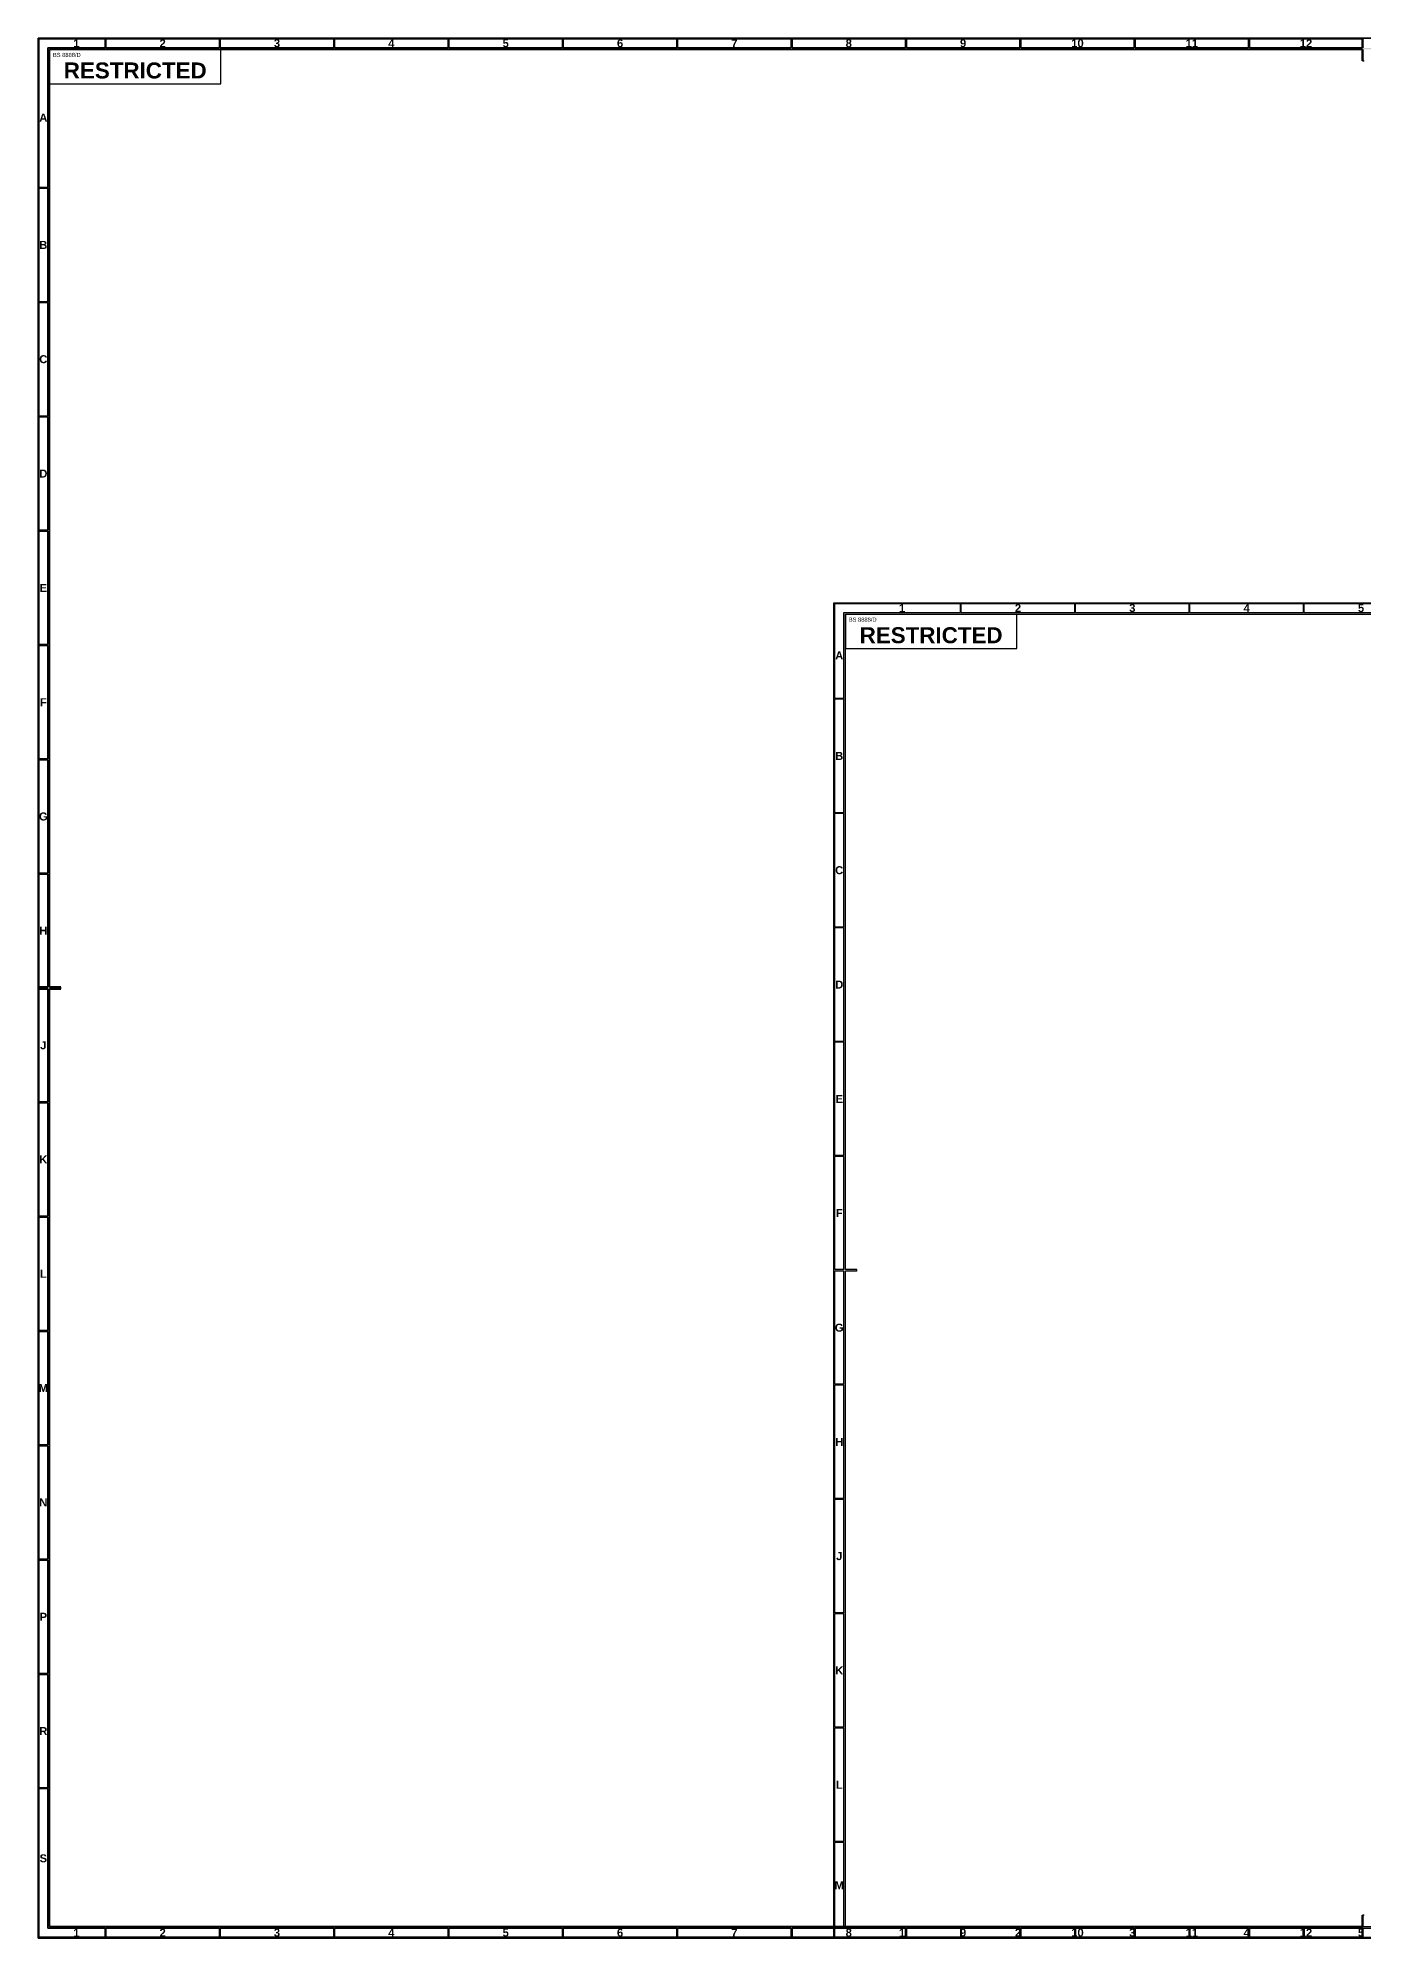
# Model space of a CAD drawing. Header units: millimetres. Extents: x 0 to 21838947, y -10538 to 10000000.
# Drawn here: x 21620526 to 21621106, y 367253 to 368084 of the extents above; entities that cross this region are included whole.
import ezdxf
from ezdxf.enums import TextEntityAlignment as Align

# ---------------------------------------------------------------- set-up
doc = ezdxf.new("R2010")
doc.units = ezdxf.units.MM
doc.layers.get('0').update_dxf_attribs({"lineweight": 30})
doc.styles.add('TEXT-A', font='ARIAL.TTF', dxfattribs={"height": 1.8})
doc.styles.add('TEXT-B', font='ARIAL.TTF', dxfattribs={"height": 1.8})
doc.styles.add('TEXT-H', font='ARIALBD.TTF', dxfattribs={"height": 3.5})

# ---------------------------------------------------------------- blocks, each defined once
blk = doc.blocks.new('*U18')
h = blk.add_hatch(color=256)
h.paths.add_polyline_path([(1169, 831), (1169, 0), (0, 0), (0, 831)])
h.paths.add_polyline_path([(1164.7, 515.67), (1168.65, 515.67), (1168.65, 565.32), (1164.7, 565.32)], flags=16)
h.paths.add_polyline_path([(1164.7, 515.32), (1168.65, 515.32), (1168.65, 465.67), (1164.7, 465.67)], flags=16)
h.paths.add_polyline_path([(1164, 5), (1164, 826), (579.85, 826), (579.85, 821), (579.15, 821), (579.15, 826), (5, 826), (5, 415.85), (10, 415.85), (10, 415.15), (5, 415.15), (5, 5), (579.15, 5), (579.15, 10), (579.85, 10), (579.85, 5)], flags=16)
h.paths.add_polyline_path([(1164.7, 565.67), (1168.65, 565.67), (1168.65, 615.32), (1164.7, 615.32)], flags=16)
h.paths.add_polyline_path([(1164.7, 615.67), (1168.65, 615.67), (1168.65, 665.32), (1164.7, 665.32)], flags=16)
h.paths.add_polyline_path([(1164.7, 665.67), (1168.65, 665.67), (1168.65, 715.32), (1164.7, 715.32)], flags=16)
h.paths.add_polyline_path([(1164.7, 715.67), (1168.65, 715.67), (1168.65, 765.32), (1164.7, 765.32)], flags=16)
h.paths.add_polyline_path([(1164.7, 765.67), (1168.65, 765.67), (1168.65, 830.65), (1129.68, 830.65), (1129.68, 826.7), (1164.7, 826.7)], flags=16)
h.paths.add_polyline_path([(1129.33, 826.7), (1129.33, 830.65), (1079.68, 830.65), (1079.68, 826.7)], flags=16)
h.paths.add_polyline_path([(1079.33, 826.7), (1079.33, 830.65), (1029.68, 830.65), (1029.68, 826.7)], flags=16)
h.paths.add_polyline_path([(1029.33, 826.7), (1029.33, 830.65), (979.68, 830.65), (979.68, 826.7)], flags=16)
h.paths.add_polyline_path([(979.33, 826.7), (979.33, 830.65), (929.68, 830.65), (929.68, 826.7)], flags=16)
h.paths.add_polyline_path([(929.33, 826.7), (929.33, 830.65), (879.68, 830.65), (879.68, 826.7)], flags=16)
h.paths.add_polyline_path([(879.33, 826.7), (879.33, 830.65), (829.68, 830.65), (829.68, 826.7)], flags=16)
h.paths.add_polyline_path([(829.33, 826.7), (829.33, 830.65), (779.68, 830.65), (779.68, 826.7)], flags=16)
h.paths.add_polyline_path([(779.33, 826.7), (779.33, 830.65), (729.68, 830.65), (729.68, 826.7)], flags=16)
h.paths.add_polyline_path([(729.33, 826.7), (729.33, 830.65), (679.68, 830.65), (679.68, 826.7)], flags=16)
h.paths.add_polyline_path([(679.33, 826.7), (679.33, 830.65), (629.68, 830.65), (629.68, 826.7)], flags=16)
h.paths.add_polyline_path([(629.33, 826.7), (629.33, 830.65), (579.85, 830.65), (579.85, 826.7)], flags=16)
h.paths.add_polyline_path([(579.15, 826.7), (579.15, 830.65), (529.68, 830.65), (529.68, 826.7)], flags=16)
h.paths.add_polyline_path([(529.33, 826.7), (529.33, 830.65), (479.68, 830.65), (479.68, 826.7)], flags=16)
h.paths.add_polyline_path([(479.33, 826.7), (479.33, 830.65), (429.68, 830.65), (429.68, 826.7)], flags=16)
h.paths.add_polyline_path([(429.33, 826.7), (429.33, 830.65), (379.68, 830.65), (379.68, 826.7)], flags=16)
h.paths.add_polyline_path([(379.33, 826.7), (379.33, 830.65), (329.68, 830.65), (329.68, 826.7)], flags=16)
h.paths.add_polyline_path([(329.33, 826.7), (329.33, 830.65), (279.68, 830.65), (279.68, 826.7)], flags=16)
h.paths.add_polyline_path([(279.33, 826.7), (279.33, 830.65), (229.68, 830.65), (229.68, 826.7)], flags=16)
h.paths.add_polyline_path([(229.33, 826.7), (229.33, 830.65), (179.68, 830.65), (179.68, 826.7)], flags=16)
h.paths.add_polyline_path([(179.33, 826.7), (179.33, 830.65), (129.68, 830.65), (129.68, 826.7)], flags=16)
h.paths.add_polyline_path([(129.33, 826.7), (129.33, 830.65), (79.68, 830.65), (79.68, 826.7)], flags=16)
h.paths.add_polyline_path([(79.33, 826.7), (79.33, 830.65), (29.68, 830.65), (29.68, 826.7)], flags=16)
h.paths.add_polyline_path([(29.33, 826.7), (29.33, 830.65), (0.35, 830.65), (0.35, 765.67), (4.3, 765.67), (4.3, 826.7)], flags=16)
h.paths.add_polyline_path([(4.3, 715.67), (4.3, 765.32), (0.35, 765.32), (0.35, 715.67)], flags=16)
h.paths.add_polyline_path([(4.3, 665.67), (4.3, 715.32), (0.35, 715.32), (0.35, 665.67)], flags=16)
h.paths.add_polyline_path([(4.3, 615.67), (4.3, 665.32), (0.35, 665.32), (0.35, 615.67)], flags=16)
h.paths.add_polyline_path([(4.3, 565.67), (4.3, 615.32), (0.35, 615.32), (0.35, 565.67)], flags=16)
h.paths.add_polyline_path([(4.3, 515.67), (4.3, 565.32), (0.35, 565.32), (0.35, 515.67)], flags=16)
h.paths.add_polyline_path([(4.3, 465.67), (4.3, 515.32), (0.35, 515.32), (0.35, 465.67)], flags=16)
h.paths.add_polyline_path([(4.3, 465.32), (0.35, 465.32), (0.35, 415.85), (4.3, 415.85)], flags=16)
h.paths.add_polyline_path([(4.3, 365.67), (4.3, 415.15), (0.35, 415.15), (0.35, 365.67)], flags=16)
h.paths.add_polyline_path([(4.3, 315.67), (4.3, 365.32), (0.35, 365.32), (0.35, 315.67)], flags=16)
h.paths.add_polyline_path([(4.3, 265.67), (4.3, 315.32), (0.35, 315.32), (0.35, 265.67)], flags=16)
h.paths.add_polyline_path([(4.3, 215.67), (4.3, 265.32), (0.35, 265.32), (0.35, 215.67)], flags=16)
h.paths.add_polyline_path([(4.3, 165.67), (4.3, 215.32), (0.35, 215.32), (0.35, 165.67)], flags=16)
h.paths.add_polyline_path([(4.3, 115.67), (4.3, 165.32), (0.35, 165.32), (0.35, 115.67)], flags=16)
h.paths.add_polyline_path([(4.3, 65.67), (4.3, 115.32), (0.35, 115.32), (0.35, 65.67)], flags=16)
h.paths.add_polyline_path([(4.3, 4.3), (4.3, 65.32), (0.35, 65.32), (0.35, 0.35), (29.33, 0.35), (29.33, 4.3)], flags=16)
h.paths.add_polyline_path([(29.68, 4.3), (29.68, 0.35), (79.33, 0.35), (79.33, 4.3)], flags=16)
h.paths.add_polyline_path([(79.68, 4.3), (79.68, 0.35), (129.33, 0.35), (129.33, 4.3)], flags=16)
h.paths.add_polyline_path([(129.68, 4.3), (129.68, 0.35), (179.33, 0.35), (179.33, 4.3)], flags=16)
h.paths.add_polyline_path([(179.68, 4.3), (179.68, 0.35), (229.33, 0.35), (229.33, 4.3)], flags=16)
h.paths.add_polyline_path([(229.68, 4.3), (229.68, 0.35), (279.33, 0.35), (279.33, 4.3)], flags=16)
h.paths.add_polyline_path([(279.68, 4.3), (279.68, 0.35), (329.33, 0.35), (329.33, 4.3)], flags=16)
h.paths.add_polyline_path([(329.68, 4.3), (329.68, 0.35), (379.33, 0.35), (379.33, 4.3)], flags=16)
h.paths.add_polyline_path([(379.68, 4.3), (379.68, 0.35), (429.33, 0.35), (429.33, 4.3)], flags=16)
h.paths.add_polyline_path([(429.68, 4.3), (429.68, 0.35), (479.33, 0.35), (479.33, 4.3)], flags=16)
h.paths.add_polyline_path([(479.68, 4.3), (479.68, 0.35), (529.33, 0.35), (529.33, 4.3)], flags=16)
h.paths.add_polyline_path([(529.68, 4.3), (529.68, 0.35), (579.15, 0.35), (579.15, 4.3)], flags=16)
h.paths.add_polyline_path([(579.85, 4.3), (579.85, 0.35), (629.33, 0.35), (629.33, 4.3)], flags=16)
h.paths.add_polyline_path([(629.68, 4.3), (629.68, 0.35), (679.33, 0.35), (679.33, 4.3)], flags=16)
h.paths.add_polyline_path([(679.68, 4.3), (679.68, 0.35), (729.33, 0.35), (729.33, 4.3)], flags=16)
h.paths.add_polyline_path([(729.68, 4.3), (729.68, 0.35), (779.33, 0.35), (779.33, 4.3)], flags=16)
h.paths.add_polyline_path([(779.68, 4.3), (779.68, 0.35), (829.33, 0.35), (829.33, 4.3)], flags=16)
h.paths.add_polyline_path([(829.68, 4.3), (829.68, 0.35), (879.33, 0.35), (879.33, 4.3)], flags=16)
h.paths.add_polyline_path([(879.68, 4.3), (879.68, 0.35), (929.33, 0.35), (929.33, 4.3)], flags=16)
h.paths.add_polyline_path([(929.68, 4.3), (929.68, 0.35), (979.33, 0.35), (979.33, 4.3)], flags=16)
h.paths.add_polyline_path([(979.68, 4.3), (979.68, 0.35), (1029.33, 0.35), (1029.33, 4.3)], flags=16)
h.paths.add_polyline_path([(1029.68, 4.3), (1029.68, 0.35), (1079.33, 0.35), (1079.33, 4.3)], flags=16)
h.paths.add_polyline_path([(1079.68, 4.3), (1079.68, 0.35), (1129.33, 0.35), (1129.33, 4.3)], flags=16)
h.paths.add_polyline_path([(1129.68, 4.3), (1129.68, 0.35), (1168.65, 0.35), (1168.65, 65.32), (1164.7, 65.32), (1164.7, 4.3)], flags=16)
h.paths.add_polyline_path([(1164.7, 65.67), (1168.65, 65.67), (1168.65, 115.32), (1164.7, 115.32)], flags=16)
h.paths.add_polyline_path([(1164.7, 115.67), (1168.65, 115.67), (1168.65, 165.32), (1164.7, 165.32)], flags=16)
h.paths.add_polyline_path([(1164.7, 165.67), (1168.65, 165.67), (1168.65, 215.32), (1164.7, 215.32)], flags=16)
h.paths.add_polyline_path([(1164.7, 215.67), (1168.65, 215.67), (1168.65, 265.32), (1164.7, 265.32)], flags=16)
h.paths.add_polyline_path([(1164.7, 265.67), (1168.65, 265.67), (1168.65, 315.32), (1164.7, 315.32)], flags=16)
h.paths.add_polyline_path([(1164.7, 315.67), (1168.65, 315.67), (1168.65, 365.32), (1164.7, 365.32)], flags=16)
h.paths.add_polyline_path([(1164.7, 365.67), (1168.65, 365.67), (1168.65, 415.15), (1164.7, 415.15)], flags=16)
h.paths.add_polyline_path([(1164.7, 415.85), (1168.65, 415.85), (1168.65, 465.32), (1164.7, 465.32)], flags=16)
h = blk.add_hatch(color=256)
h.paths.add_polyline_path([(1164.7, 242.17), (1168.65, 242.17), (1168.65, 291.65), (1164.7, 291.65)], flags=16)
h.paths.add_polyline_path([(1164.7, 241.82), (1168.65, 241.82), (1168.65, 192.17), (1164.7, 192.17)], flags=16)
h.paths.add_polyline_path([(1164, 5), (1164, 579), (753.85, 579), (753.85, 574), (753.15, 574), (753.15, 579), (353, 579), (353, 292.35), (358, 292.35), (358, 291.65), (353, 291.65), (353, 5), (753.15, 5), (753.15, 10), (753.85, 10), (753.85, 5)], flags=16)
h.paths.add_polyline_path([(1169, 0), (1169, 584), (348, 584), (348, 0)])
h.paths.add_polyline_path([(1164.7, 292.35), (1168.65, 292.35), (1168.65, 341.82), (1164.7, 341.82)], flags=16)
h.paths.add_polyline_path([(1164.7, 342.17), (1168.65, 342.17), (1168.65, 391.82), (1164.7, 391.82)], flags=16)
h.paths.add_polyline_path([(1164.7, 392.17), (1168.65, 392.17), (1168.65, 441.82), (1164.7, 441.82)], flags=16)
h.paths.add_polyline_path([(1164.7, 442.17), (1168.65, 442.17), (1168.65, 491.82), (1164.7, 491.82)], flags=16)
h.paths.add_polyline_path([(1164.7, 492.17), (1168.65, 492.17), (1168.65, 541.82), (1164.7, 541.82)], flags=16)
h.paths.add_polyline_path([(1164.7, 542.17), (1168.65, 542.17), (1168.65, 583.65), (1103.68, 583.65), (1103.68, 579.7), (1164.7, 579.7)], flags=16)
h.paths.add_polyline_path([(1103.33, 579.7), (1103.33, 583.65), (1053.68, 583.65), (1053.68, 579.7)], flags=16)
h.paths.add_polyline_path([(1053.33, 579.7), (1053.33, 583.65), (1003.68, 583.65), (1003.68, 579.7)], flags=16)
h.paths.add_polyline_path([(1003.33, 579.7), (1003.33, 583.65), (953.68, 583.65), (953.68, 579.7)], flags=16)
h.paths.add_polyline_path([(953.33, 579.7), (953.33, 583.65), (903.68, 583.65), (903.68, 579.7)], flags=16)
h.paths.add_polyline_path([(903.33, 579.7), (903.33, 583.65), (853.68, 583.65), (853.68, 579.7)], flags=16)
h.paths.add_polyline_path([(853.33, 579.7), (853.33, 583.65), (803.68, 583.65), (803.68, 579.7)], flags=16)
h.paths.add_polyline_path([(803.33, 579.7), (803.33, 583.65), (753.85, 583.65), (753.85, 579.7)], flags=16)
h.paths.add_polyline_path([(703.68, 579.7), (753.15, 579.7), (753.15, 583.65), (703.68, 583.65)], flags=16)
h.paths.add_polyline_path([(703.33, 579.7), (703.33, 583.65), (653.68, 583.65), (653.68, 579.7)], flags=16)
h.paths.add_polyline_path([(653.33, 579.7), (653.33, 583.65), (603.68, 583.65), (603.68, 579.7)], flags=16)
h.paths.add_polyline_path([(603.33, 579.7), (603.33, 583.65), (553.68, 583.65), (553.68, 579.7)], flags=16)
h.paths.add_polyline_path([(553.33, 579.7), (553.33, 583.65), (503.68, 583.65), (503.68, 579.7)], flags=16)
h.paths.add_polyline_path([(503.33, 579.7), (503.33, 583.65), (453.68, 583.65), (453.68, 579.7)], flags=16)
h.paths.add_polyline_path([(453.33, 579.7), (453.33, 583.65), (403.68, 583.65), (403.68, 579.7)], flags=16)
h.paths.add_polyline_path([(403.33, 579.7), (403.33, 583.65), (348.35, 583.65), (348.35, 542.17), (352.3, 542.17), (352.3, 579.7)], flags=16)
h.paths.add_polyline_path([(352.3, 492.17), (352.3, 541.82), (348.35, 541.82), (348.35, 492.17)], flags=16)
h.paths.add_polyline_path([(352.3, 442.17), (352.3, 491.82), (348.35, 491.82), (348.35, 442.17)], flags=16)
h.paths.add_polyline_path([(352.3, 392.17), (352.3, 441.82), (348.35, 441.82), (348.35, 392.17)], flags=16)
h.paths.add_polyline_path([(352.3, 4.3), (352.3, 41.82), (348.35, 41.82), (348.35, 0.35), (403.33, 0.35), (403.33, 4.3)], flags=16)
h.paths.add_polyline_path([(352.3, 42.17), (352.3, 91.82), (348.35, 91.82), (348.35, 42.17)], flags=16)
h.paths.add_polyline_path([(352.3, 92.17), (352.3, 141.82), (348.35, 141.82), (348.35, 92.17)], flags=16)
h.paths.add_polyline_path([(352.3, 142.17), (352.3, 191.82), (348.35, 191.82), (348.35, 142.17)], flags=16)
h.paths.add_polyline_path([(352.3, 192.17), (352.3, 241.82), (348.35, 241.82), (348.35, 192.17)], flags=16)
h.paths.add_polyline_path([(352.3, 242.17), (352.3, 291.65), (348.35, 291.65), (348.35, 242.17)], flags=16)
h.paths.add_polyline_path([(352.3, 292.35), (352.3, 341.82), (348.35, 341.82), (348.35, 292.35)], flags=16)
h.paths.add_polyline_path([(352.3, 342.17), (352.3, 391.82), (348.35, 391.82), (348.35, 342.17)], flags=16)
h.paths.add_polyline_path([(403.68, 4.3), (403.68, 0.35), (453.33, 0.35), (453.33, 4.3)], flags=16)
h.paths.add_polyline_path([(453.68, 4.3), (453.68, 0.35), (503.33, 0.35), (503.33, 4.3)], flags=16)
h.paths.add_polyline_path([(503.68, 4.3), (503.68, 0.35), (553.33, 0.35), (553.33, 4.3)], flags=16)
h.paths.add_polyline_path([(553.68, 4.3), (553.68, 0.35), (603.33, 0.35), (603.33, 4.3)], flags=16)
h.paths.add_polyline_path([(603.68, 4.3), (603.68, 0.35), (653.33, 0.35), (653.33, 4.3)], flags=16)
h.paths.add_polyline_path([(653.68, 4.3), (653.68, 0.35), (703.33, 0.35), (703.33, 4.3)], flags=16)
h.paths.add_polyline_path([(703.68, 4.3), (703.68, 0.35), (753.15, 0.35), (753.15, 4.3)], flags=16)
h.paths.add_polyline_path([(753.85, 4.3), (753.85, 0.35), (803.33, 0.35), (803.33, 4.3)], flags=16)
h.paths.add_polyline_path([(803.68, 4.3), (803.68, 0.35), (853.33, 0.35), (853.33, 4.3)], flags=16)
h.paths.add_polyline_path([(853.68, 4.3), (853.68, 0.35), (903.33, 0.35), (903.33, 4.3)], flags=16)
h.paths.add_polyline_path([(903.68, 4.3), (903.68, 0.35), (953.33, 0.35), (953.33, 4.3)], flags=16)
h.paths.add_polyline_path([(953.68, 4.3), (953.68, 0.35), (1003.33, 0.35), (1003.33, 4.3)], flags=16)
h.paths.add_polyline_path([(1003.68, 4.3), (1003.68, 0.35), (1053.33, 0.35), (1053.33, 4.3)], flags=16)
h.paths.add_polyline_path([(1053.68, 4.3), (1053.68, 0.35), (1103.33, 0.35), (1103.33, 4.3)], flags=16)
h.paths.add_polyline_path([(1103.68, 4.3), (1103.68, 0.35), (1168.65, 0.35), (1168.65, 41.82), (1164.7, 41.82), (1164.7, 4.3)], flags=16)
h.paths.add_polyline_path([(1164.7, 42.17), (1168.65, 42.17), (1168.65, 91.82), (1164.7, 91.82)], flags=16)
h.paths.add_polyline_path([(1164.7, 92.17), (1168.65, 92.17), (1168.65, 141.82), (1164.7, 141.82)], flags=16)
h.paths.add_polyline_path([(1164.7, 142.17), (1168.65, 142.17), (1168.65, 191.82), (1164.7, 191.82)], flags=16)
at = {"lineweight": 35}
for p, q in [((0, 0), (0, 831)), ((0, 831), (1169, 831)), ((0.35, 830.65), (29.33, 830.65)), ((0.35, 765.67), (0.35, 830.65)), ((4.3, 826.7), (29.33, 826.7)), ((4.3, 765.67), (4.3, 826.7)), ((5, 826), (579.15, 826)), ((5, 415.85), (5, 826)), ((29.33, 826.7), (29.33, 830.65)), ((29.68, 826.7), (29.68, 830.65)), ((29.68, 830.65), (79.33, 830.65)), ((29.68, 826.7), (79.33, 826.7)), ((79.33, 826.7), (79.33, 830.65)), ((79.68, 826.7), (79.68, 830.65)), ((79.68, 830.65), (129.33, 830.65)), ((79.68, 826.7), (129.33, 826.7)), ((129.33, 826.7), (129.33, 830.65)), ((129.68, 826.7), (129.68, 830.65)), ((129.68, 830.65), (179.33, 830.65)), ((129.68, 826.7), (179.33, 826.7)), ((179.33, 826.7), (179.33, 830.65)), ((179.68, 826.7), (179.68, 830.65)), ((179.68, 830.65), (229.33, 830.65)), ((179.68, 826.7), (229.33, 826.7)), ((229.33, 826.7), (229.33, 830.65)), ((229.68, 826.7), (229.68, 830.65)), ((229.68, 830.65), (279.33, 830.65)), ((229.68, 826.7), (279.33, 826.7)), ((279.33, 826.7), (279.33, 830.65)), ((279.68, 826.7), (279.68, 830.65)), ((279.68, 830.65), (329.33, 830.65)), ((279.68, 826.7), (329.33, 826.7)), ((329.33, 826.7), (329.33, 830.65)), ((329.68, 826.7), (329.68, 830.65)), ((329.68, 830.65), (379.33, 830.65)), ((329.68, 826.7), (379.33, 826.7)), ((379.33, 826.7), (379.33, 830.65)), ((379.68, 826.7), (379.68, 830.65)), ((379.68, 830.65), (429.33, 830.65)), ((379.68, 826.7), (429.33, 826.7)), ((429.33, 826.7), (429.33, 830.65)), ((429.68, 826.7), (429.68, 830.65)), ((429.68, 830.65), (479.33, 830.65)), ((429.68, 826.7), (479.33, 826.7)), ((479.33, 826.7), (479.33, 830.65)), ((479.68, 826.7), (479.68, 830.65)), ((479.68, 830.65), (529.33, 830.65)), ((479.68, 826.7), (529.33, 826.7)), ((529.33, 826.7), (529.33, 830.65)), ((529.68, 826.7), (529.68, 830.65)), ((529.68, 830.65), (579.15, 830.65)), ((529.68, 826.7), (579.15, 826.7)), ((4.3, 765.67), (0.35, 765.67)), ((0.35, 715.67), (0.35, 765.32)), ((4.3, 765.32), (0.35, 765.32)), ((4.3, 715.67), (4.3, 765.32)), ((4.3, 715.67), (0.35, 715.67)), ((4.3, 715.32), (0.35, 715.32)), ((0.35, 665.67), (0.35, 715.32)), ((4.3, 665.67), (4.3, 715.32)), ((4.3, 665.67), (0.35, 665.67)), ((4.3, 665.32), (0.35, 665.32)), ((0.35, 615.67), (0.35, 665.32)), ((4.3, 615.67), (4.3, 665.32)), ((4.3, 615.67), (0.35, 615.67)), ((4.3, 615.32), (0.35, 615.32)), ((0.35, 565.67), (0.35, 615.32)), ((4.3, 565.67), (4.3, 615.32)), ((4.3, 565.67), (0.35, 565.67)), ((4.3, 565.32), (0.35, 565.32)), ((0.35, 515.67), (0.35, 565.32)), ((4.3, 515.67), (4.3, 565.32)), ((4.3, 515.67), (0.35, 515.67)), ((4.3, 515.32), (0.35, 515.32)), ((0.35, 465.67), (0.35, 515.32)), ((4.3, 465.67), (4.3, 515.32)), ((4.3, 465.67), (0.35, 465.67)), ((4.3, 465.32), (0.35, 465.32)), ((0.35, 415.85), (0.35, 465.32)), ((4.3, 415.85), (4.3, 465.32)), ((0.35, 365.67), (0.35, 415.15)), ((4.3, 365.67), (4.3, 415.15)), ((5, 5), (5, 415.15)), ((4.3, 365.67), (0.35, 365.67)), ((4.3, 365.32), (0.35, 365.32)), ((0.35, 315.67), (0.35, 365.32)), ((4.3, 315.67), (4.3, 365.32)), ((4.3, 315.67), (0.35, 315.67)), ((4.3, 315.32), (0.35, 315.32)), ((0.35, 265.67), (0.35, 315.32)), ((4.3, 265.67), (4.3, 315.32)), ((4.3, 265.67), (0.35, 265.67)), ((4.3, 265.32), (0.35, 265.32)), ((0.35, 215.67), (0.35, 265.32)), ((4.3, 215.67), (4.3, 265.32)), ((4.3, 215.67), (0.35, 215.67)), ((4.3, 215.32), (0.35, 215.32)), ((0.35, 165.67), (0.35, 215.32)), ((4.3, 165.67), (4.3, 215.32)), ((4.3, 165.67), (0.35, 165.67)), ((4.3, 165.32), (0.35, 165.32)), ((0.35, 115.67), (0.35, 165.32)), ((4.3, 115.67), (4.3, 165.32)), ((4.3, 115.67), (0.35, 115.67)), ((4.3, 115.32), (0.35, 115.32)), ((0.35, 65.67), (0.35, 115.32)), ((4.3, 65.67), (4.3, 115.32)), ((4.3, 65.67), (0.35, 65.67)), ((0.35, 0.35), (0.35, 65.32)), ((4.3, 65.32), (0.35, 65.32)), ((4.3, 4.3), (4.3, 65.32)), ((0, 0), (1169, 0)), ((0.35, 0.35), (29.33, 0.35)), ((29.33, 4.3), (29.33, 0.35)), ((29.68, 4.3), (29.68, 0.35)), ((29.68, 0.35), (79.33, 0.35)), ((79.33, 4.3), (79.33, 0.35)), ((79.68, 4.3), (79.68, 0.35)), ((79.68, 0.35), (129.33, 0.35)), ((129.33, 4.3), (129.33, 0.35)), ((129.68, 4.3), (129.68, 0.35)), ((129.68, 0.35), (179.33, 0.35)), ((179.33, 4.3), (179.33, 0.35)), ((179.68, 4.3), (179.68, 0.35)), ((179.68, 0.35), (229.33, 0.35)), ((229.33, 4.3), (229.33, 0.35)), ((229.68, 4.3), (229.68, 0.35)), ((229.68, 0.35), (279.33, 0.35)), ((279.33, 4.3), (279.33, 0.35)), ((279.68, 4.3), (279.68, 0.35)), ((279.68, 0.35), (329.33, 0.35)), ((329.33, 4.3), (329.33, 0.35)), ((329.68, 4.3), (329.68, 0.35)), ((329.68, 0.35), (379.33, 0.35)), ((379.33, 4.3), (379.33, 0.35)), ((379.68, 4.3), (379.68, 0.35)), ((379.68, 0.35), (429.33, 0.35)), ((429.33, 4.3), (429.33, 0.35)), ((429.68, 4.3), (429.68, 0.35)), ((429.68, 0.35), (479.33, 0.35)), ((479.33, 4.3), (479.33, 0.35)), ((479.68, 4.3), (479.68, 0.35)), ((479.68, 0.35), (529.33, 0.35)), ((529.33, 4.3), (529.33, 0.35)), ((529.68, 4.3), (529.68, 0.35)), ((529.68, 0.35), (579.15, 0.35))]:
    blk.add_line(p, q, dxfattribs=at)
for p, q in [((5, 826), (80, 826)), ((5, 826), (5, 811)), ((80, 811), (80, 826)), ((579.15, 821), (579.85, 821)), ((5, 811), (80, 811)), ((348, 0), (348, 584)), ((348, 584), (1169, 584)), ((348.35, 542.17), (348.35, 583.65)), ((348.35, 583.65), (403.33, 583.65)), ((403.33, 579.7), (403.33, 583.65)), ((403.68, 583.65), (453.33, 583.65)), ((403.68, 579.7), (403.68, 583.65)), ((453.33, 579.7), (453.33, 583.65)), ((453.68, 583.65), (503.33, 583.65)), ((453.68, 579.7), (453.68, 583.65)), ((503.33, 579.7), (503.33, 583.65)), ((503.68, 583.65), (553.33, 583.65)), ((503.68, 579.7), (503.68, 583.65)), ((553.33, 579.7), (553.33, 583.65)), ((553.68, 583.65), (603.33, 583.65)), ((553.68, 579.7), (553.68, 583.65)), ((352.3, 542.17), (352.3, 579.7)), ((352.3, 579.7), (403.33, 579.7)), ((353, 579), (428, 579)), ((353, 579), (353, 564)), ((353, 292.35), (353, 579)), ((353, 579), (753.15, 579)), ((403.68, 579.7), (453.33, 579.7)), ((428, 564), (428, 579)), ((453.68, 579.7), (503.33, 579.7)), ((503.68, 579.7), (553.33, 579.7)), ((553.68, 579.7), (603.33, 579.7)), ((353, 564), (428, 564)), ((352.3, 542.17), (348.35, 542.17)), ((352.3, 541.82), (348.35, 541.82)), ((348.35, 492.17), (348.35, 541.82)), ((352.3, 492.17), (352.3, 541.82)), ((352.3, 492.17), (348.35, 492.17)), ((352.3, 491.82), (348.35, 491.82)), ((348.35, 442.17), (348.35, 491.82)), ((352.3, 442.17), (352.3, 491.82)), ((352.3, 442.17), (348.35, 442.17)), ((352.3, 441.82), (348.35, 441.82)), ((348.35, 392.17), (348.35, 441.82)), ((352.3, 392.17), (352.3, 441.82)), ((10, 415.15), (10, 415.85)), ((352.3, 392.17), (348.35, 392.17)), ((352.3, 391.82), (348.35, 391.82)), ((348.35, 342.17), (348.35, 391.82)), ((352.3, 342.17), (352.3, 391.82)), ((352.3, 342.17), (348.35, 342.17)), ((352.3, 341.82), (348.35, 341.82)), ((348.35, 292.35), (348.35, 341.82)), ((352.3, 292.35), (352.3, 341.82)), ((352.3, 292.35), (348.35, 292.35)), ((352.3, 291.65), (348.35, 291.65)), ((348.35, 242.17), (348.35, 291.65)), ((352.3, 242.17), (352.3, 291.65)), ((358, 292.35), (353, 292.35)), ((358, 291.65), (353, 291.65)), ((353, 5), (353, 291.65)), ((358, 291.65), (358, 292.35)), ((352.3, 242.17), (348.35, 242.17)), ((352.3, 241.82), (348.35, 241.82)), ((348.35, 192.17), (348.35, 241.82)), ((352.3, 192.17), (352.3, 241.82)), ((352.3, 192.17), (348.35, 192.17)), ((352.3, 191.82), (348.35, 191.82)), ((348.35, 142.17), (348.35, 191.82)), ((352.3, 142.17), (352.3, 191.82)), ((352.3, 142.17), (348.35, 142.17)), ((352.3, 141.82), (348.35, 141.82)), ((348.35, 92.17), (348.35, 141.82)), ((352.3, 92.17), (352.3, 141.82)), ((352.3, 92.17), (348.35, 92.17)), ((352.3, 91.82), (348.35, 91.82)), ((348.35, 42.17), (348.35, 91.82)), ((352.3, 42.17), (352.3, 91.82)), ((352.3, 42.17), (348.35, 42.17)), ((352.3, 41.82), (348.35, 41.82)), ((348.35, 0.35), (348.35, 41.82)), ((352.3, 4.3), (352.3, 41.82)), ((579.85, 10), (579.15, 10)), ((348.35, 0.35), (403.33, 0.35)), ((352.3, 4.3), (403.33, 4.3)), ((353, 5), (753.15, 5)), ((403.33, 4.3), (403.33, 0.35)), ((403.68, 4.3), (453.33, 4.3)), ((403.68, 4.3), (403.68, 0.35)), ((403.68, 0.35), (453.33, 0.35)), ((453.33, 4.3), (453.33, 0.35)), ((453.68, 4.3), (503.33, 4.3)), ((453.68, 4.3), (453.68, 0.35)), ((453.68, 0.35), (503.33, 0.35)), ((503.33, 4.3), (503.33, 0.35)), ((503.68, 4.3), (553.33, 4.3)), ((503.68, 4.3), (503.68, 0.35)), ((503.68, 0.35), (553.33, 0.35)), ((553.33, 4.3), (553.33, 0.35)), ((553.68, 4.3), (603.33, 4.3)), ((553.68, 4.3), (553.68, 0.35)), ((553.68, 0.35), (603.33, 0.35)), ((348, 0), (1169, 0))]:
    blk.add_line(p, q)
at = {"lineweight": 70}
for p, q in [((579.15, 826.7), (579.15, 830.65)), ((579.15, 821), (579.15, 826)), ((4.3, 415.85), (0.35, 415.85)), ((10, 415.85), (5, 415.85)), ((4.3, 415.15), (0.35, 415.15)), ((10, 415.15), (5, 415.15)), ((579.15, 10), (579.15, 5)), ((579.15, 4.3), (579.15, 0.35))]:
    blk.add_line(p, q, dxfattribs=at)
at = {"color": 7, "lineweight": 35}
for p, q in [((4.3, 4.3), (29.33, 4.3)), ((5, 5), (579.15, 5)), ((29.68, 4.3), (79.33, 4.3)), ((79.68, 4.3), (129.33, 4.3)), ((129.68, 4.3), (179.33, 4.3)), ((179.68, 4.3), (229.33, 4.3)), ((229.68, 4.3), (279.33, 4.3)), ((279.68, 4.3), (329.33, 4.3)), ((329.68, 4.3), (379.33, 4.3)), ((379.68, 4.3), (429.33, 4.3)), ((429.68, 4.3), (479.33, 4.3)), ((479.68, 4.3), (529.33, 4.3)), ((529.68, 4.3), (579.15, 4.3))]:
    blk.add_line(p, q, dxfattribs=at)
for s, insert, char_height, attachment_point, style in [('BS 8888/D', (6.5, 824.5), 1.8, 1, 'TEXT-A'), ('1', (377.81, 581.67), 3.5, 5, 'TEXT-H'), ('2', (428.5, 581.67), 3.5, 5, 'TEXT-H'), ('3', (478.5, 581.67), 3.5, 5, 'TEXT-H'), ('4', (528.5, 581.67), 3.5, 5, 'TEXT-H'), ('5', (578.5, 581.67), 3.5, 5, 'TEXT-H'), ('BS 8888/D', (354.5, 577.5), 1.8, 1, 'TEXT-A'), ('A', (350.33, 560.94), 3.5, 5, 'TEXT-H'), ('B', (350.33, 517), 3.5, 5, 'TEXT-H'), ('C', (350.33, 467), 3.5, 5, 'TEXT-H'), ('D', (350.33, 417), 3.5, 5, 'TEXT-H'), ('E', (350.33, 367), 3.5, 5, 'TEXT-H'), ('F', (350.33, 317.09), 3.5, 5, 'TEXT-H'), ('G', (350.33, 266.91), 3.5, 5, 'TEXT-H'), ('H', (350.33, 217), 3.5, 5, 'TEXT-H'), ('J', (350.33, 167), 3.5, 5, 'TEXT-H'), ('K', (350.33, 117), 3.5, 5, 'TEXT-H'), ('L', (350.33, 67), 3.5, 5, 'TEXT-H'), ('M', (350.33, 23.06), 3.5, 5, 'TEXT-H'), ('1', (377.81, 2.32), 3.5, 5, 'TEXT-H'), ('2', (428.5, 2.32), 3.5, 5, 'TEXT-H'), ('3', (478.5, 2.32), 3.5, 5, 'TEXT-H'), ('4', (528.5, 2.32), 3.5, 5, 'TEXT-H'), ('5', (578.5, 2.32), 3.5, 5, 'TEXT-H')]:
    blk.add_mtext(s, dxfattribs=dict(insert=insert, char_height=char_height, attachment_point=attachment_point, style=style))
at = {"lineweight": 35, "char_height": 3.5, "attachment_point": 5, "style": 'TEXT-H'}
for s, insert in [('1', (16.81, 828.67)), ('2', (54.5, 828.67)), ('3', (104.5, 828.67)), ('4', (154.5, 828.67)), ('5', (204.5, 828.67)), ('6', (254.51, 828.67)), ('7', (304.49, 828.67)), ('8', (354.5, 828.67)), ('9', (404.5, 828.67)), ('10', (454.5, 828.67)), ('11', (504.5, 828.67)), ('12', (554.41, 828.67)), ('A', (2.32, 796.19)), ('B', (2.32, 740.5)), ('C', (2.32, 690.5)), ('D', (2.32, 640.5)), ('E', (2.32, 590.5)), ('F', (2.32, 540.5)), ('G', (2.32, 490.5)), ('H', (2.32, 440.59)), ('J', (2.32, 390.41)), ('K', (2.32, 340.5)), ('L', (2.32, 290.5)), ('M', (2.32, 240.5)), ('N', (2.32, 190.5)), ('P', (2.32, 140.5)), ('R', (2.32, 90.5)), ('S', (2.32, 34.81)), ('1', (16.81, 2.32)), ('2', (54.5, 2.32)), ('3', (104.5, 2.32)), ('4', (154.5, 2.32)), ('5', (204.5, 2.32)), ('6', (254.5, 2.32)), ('7', (304.5, 2.32)), ('8', (354.5, 2.32)), ('9', (404.5, 2.32)), ('10', (454.5, 2.32)), ('11', (504.5, 2.32)), ('12', (554.41, 2.32))]:
    blk.add_mtext(s, dxfattribs=dict(at, insert=insert))
at = {"color": 1, "char_height": 7, "attachment_point": 5, "style": 'TEXT-B'}
for insert in [(42.5, 816.75), (390.5, 569.75)]:
    blk.add_mtext('{\\fArial|b1|i0|c0|p34;RESTRICTED}', dxfattribs=dict(at, insert=insert))
at = {"color": 7, "style": 'TEXT-A'}
for tag, p in [('WORK STREAM', (985.85, 38.25)), ('~APPROVER', (1020.85, 38.25)), ('~CREATOR', (1055.85, 38.25))]:
    blk.add_attdef(tag, text='', height=1.8, dxfattribs=at).set_placement(p, align=Align.MIDDLE_LEFT)
at = {"color": 7, "style": 'TEXT-B'}
for tag, p in [('DRAWING NUMBER', (1126.85, 36)), ('SCALE', (1099.35, 23.34)), ('REV', (1115.6, 23.35)), ('~DATE', (1134.35, 23.35)), ('SHEET', (1155.17, 23.35))]:
    blk.add_attdef(tag, text='', height=3, dxfattribs=at).set_placement(p, align=Align.MIDDLE_CENTER)

msp = doc.modelspace()

# ---------------------------------------------------------------- block references
msp.add_blockref('*U18', (21620525.72, 367252.65))

doc.saveas('drawing.dxf')
